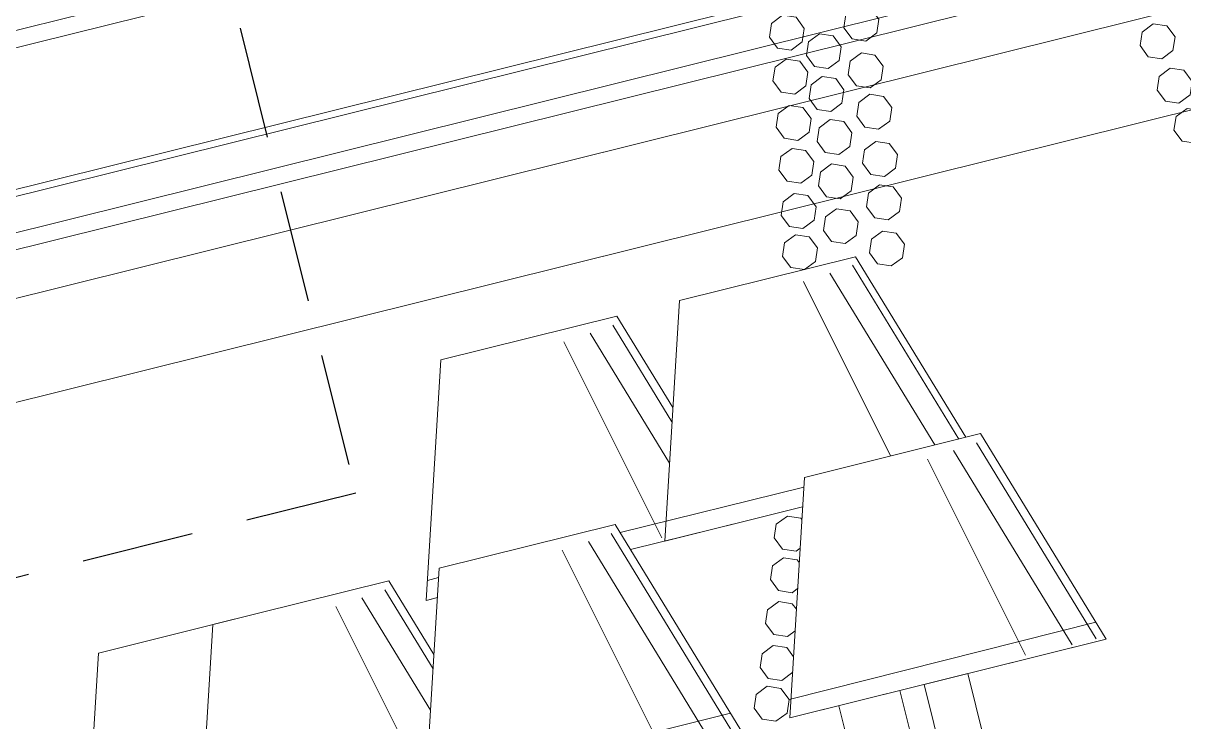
# Model space of a CAD drawing. Header units: inches. Extents: x 252212 to 296477, y 417293 to 492071.
# Drawn here: x 289561 to 290078, y 489827 to 490138 of the extents above; entities that cross this region are included whole.
import ezdxf

# ---------------------------------------------------------------- set-up
doc = ezdxf.new("R2010")
doc.units = ezdxf.units.IN
doc.header["$MEASUREMENT"] = 0
doc.linetypes.add('HIDDEN', pattern=[0.375, 0.25, -0.125])
for name, color, linetype in [('8', 8, 'Continuous'), ('CQ spot detail elevation', 1, 'Continuous'), ('ELECTRICAL', 10, 'Continuous')]:
    doc.layers.add(name, color=color, linetype=linetype)
doc.layers.add('Glass', color=4, linetype='Continuous', lineweight=0)
doc.layers.add('GRC', color=41, linetype='Continuous', lineweight=0)

# ---------------------------------------------------------------- blocks, each defined once
blk = doc.blocks.new('crystal ch 21')
at = {"layer": 'Glass', "color": 193, "lineweight": 0}
for p, q in [((38464.55, 39528.54), (38443.33, 39623.63)), ((38475.85, 39559.93), (38455.54, 39624.53)), ((38481.35, 39577.42), (38466.25, 39625.44)), ((38572.06, 39539.23), (38553.19, 39623.82)), ((38592.27, 39539.23), (38565.39, 39624.71)), ((38603.27, 39539.23), (38576.11, 39625.62)), ((38351.72, 39496.48), (38339.38, 39535.71)), ((38358.82, 39535.29), (38363.92, 39535.28)), ((38473.77, 39438.3), (38443.13, 39535.71)), ((38447.09, 39535.22), (38531.26, 39535.16)), ((38641.15, 39438.3), (38610.51, 39535.71)), ((38335.98, 39446.44), (38316.47, 39533.91)), ((38346.22, 39478.99), (38328.67, 39534.8)), ((38441.43, 39438.82), (38420.22, 39533.91)), ((38462.8, 39438.22), (38432.42, 39534.8)), ((38608.81, 39438.82), (38587.59, 39533.91)), ((38630.17, 39438.22), (38599.8, 39534.8)), ((38179.6, 39445.68), (38475.33, 39445.43)), ((38502.08, 39445.09), (38642.71, 39445.43))]:
    blk.add_line(p, q, dxfattribs=at)
for points in [[(38572.71, 39741.02), (38578.37, 39738.68), (38580.71, 39733.02), (38578.37, 39727.36), (38572.71, 39725.02), (38567.06, 39727.36), (38564.71, 39733.02), (38567.06, 39738.68)], [(38605.83, 39736.97), (38611.48, 39734.63), (38613.83, 39728.97), (38611.48, 39723.31), (38605.83, 39720.97), (38600.17, 39723.31), (38597.83, 39728.97), (38600.17, 39734.63)], [(38586.69, 39729.1), (38592.35, 39726.76), (38594.69, 39721.1), (38592.35, 39715.44), (38586.69, 39713.1), (38581.04, 39715.44), (38578.69, 39721.1), (38581.04, 39726.76)], [(38569.54, 39721.69), (38575.2, 39719.35), (38577.54, 39713.69), (38575.2, 39708.04), (38569.54, 39705.69), (38563.88, 39708.04), (38561.54, 39713.69), (38563.88, 39719.35)], [(38602.68, 39716.28), (38608.33, 39713.94), (38610.68, 39708.28), (38608.33, 39702.63), (38602.68, 39700.28), (38597.02, 39702.63), (38594.68, 39708.28), (38597.02, 39713.94)], [(38583.23, 39710.31), (38588.89, 39707.97), (38591.23, 39702.31), (38588.89, 39696.65), (38583.23, 39694.31), (38577.58, 39696.65), (38575.23, 39702.31), (38577.58, 39707.97)], [(38565.94, 39701.38), (38571.59, 39699.03), (38573.94, 39693.38), (38571.59, 39687.72), (38565.94, 39685.38), (38560.28, 39687.72), (38557.94, 39693.38), (38560.28, 39699.03)], [(38601.94, 39697.51), (38607.6, 39695.17), (38609.94, 39689.51), (38607.6, 39683.85), (38601.94, 39681.51), (38596.28, 39683.85), (38593.94, 39689.51), (38596.28, 39695.17)], [(38731.77, 39697.51), (38726.12, 39695.17), (38723.77, 39689.51), (38726.12, 39683.85), (38731.77, 39681.51), (38737.43, 39683.85), (38739.77, 39689.51), (38737.43, 39695.17)], [(38582.05, 39690.87), (38587.7, 39688.53), (38590.05, 39682.87), (38587.7, 39677.21), (38582.05, 39674.87), (38576.39, 39677.21), (38574.05, 39682.87), (38576.39, 39688.53)], [(38562.52, 39682.57), (38568.18, 39680.23), (38570.52, 39674.57), (38568.18, 39668.91), (38562.52, 39666.57), (38556.86, 39668.91), (38554.52, 39674.57), (38556.86, 39680.23)], [(38599.36, 39676.53), (38605.02, 39674.18), (38607.36, 39668.53), (38605.02, 39662.87), (38599.36, 39660.53), (38593.7, 39662.87), (38591.36, 39668.53), (38593.7, 39674.18)], [(38734.35, 39676.53), (38728.7, 39674.18), (38726.35, 39668.53), (38728.7, 39662.87), (38734.35, 39660.53), (38740.01, 39662.87), (38742.35, 39668.53), (38740.01, 39674.18)], [(38577.88, 39671.59), (38583.54, 39669.24), (38585.88, 39663.59), (38583.54, 39657.93), (38577.88, 39655.59), (38572.23, 39657.93), (38569.88, 39663.59), (38572.23, 39669.24)], [(38558.64, 39662.81), (38564.3, 39660.47), (38566.64, 39654.81), (38564.3, 39649.15), (38558.64, 39646.81), (38552.99, 39649.15), (38550.64, 39654.81), (38552.99, 39660.47)], [(38596.41, 39657.38), (38602.07, 39655.04), (38604.41, 39649.38), (38602.07, 39643.73), (38596.41, 39641.38), (38590.76, 39643.73), (38588.41, 39649.38), (38590.76, 39655.04)], [(38737.3, 39657.38), (38731.64, 39655.04), (38729.3, 39649.38), (38731.64, 39643.73), (38737.3, 39641.38), (38742.96, 39643.73), (38745.3, 39649.38), (38742.96, 39655.04)], [(38575.23, 39651.73), (38580.89, 39649.39), (38583.23, 39643.73), (38580.89, 39638.08), (38575.23, 39635.73), (38569.58, 39638.08), (38567.23, 39643.73), (38569.58, 39649.39)], [(38554.82, 39644.91), (38560.48, 39642.56), (38562.82, 39636.91), (38560.48, 39631.25), (38554.82, 39628.91), (38549.16, 39631.25), (38546.82, 39636.91), (38549.16, 39642.56)], [(38592.73, 39637.14), (38598.39, 39634.79), (38600.73, 39629.14), (38598.39, 39623.48), (38592.73, 39621.14), (38587.07, 39623.48), (38584.73, 39629.14), (38587.07, 39634.79)], [(38494.08, 39453.09), (38499.74, 39450.74), (38502.08, 39445.09), (38499.74, 39439.43), (38494.08, 39437.09), (38488.42, 39439.43), (38486.08, 39445.09), (38488.42, 39450.74)], [(38581.95, 39437.03), (38561.95, 39437.03), (38561.95, 39348.88), (38581.95, 39348.88)]]:
    blk.add_lwpolyline(points, close=True, dxfattribs=at)
for points in [[(38361.24, 39526.76), (38356.14, 39526.76), (38388.28, 39628.95), (38388.28, 39628.95), (38468.95, 39628.95), (38483.25, 39583.47)], [(38606.44, 39539.23), (38578.22, 39628.95), (38497.56, 39628.95), (38465.42, 39526.76), (38528.62, 39526.76)], [(38319.98, 39437.03), (38176.89, 39437.03), (38209.03, 39539.23), (38209.03, 39539.23), (38289.69, 39539.23)], [(38372.37, 39437.03), (38229.27, 39437.03), (38261.42, 39539.23), (38261.42, 39539.23), (38342.08, 39539.23), (38353.62, 39502.53)], [(38476.12, 39437.03), (38333.03, 39437.03), (38365.17, 39539.23), (38365.17, 39539.23), (38445.83, 39539.23), (38477.97, 39437.03), (38334.88, 39437.03)], [(38643.49, 39437.03), (38500.4, 39437.03), (38532.54, 39539.23), (38532.54, 39539.23), (38613.21, 39539.23), (38645.35, 39437.03), (38502.26, 39437.03)], [(38361.24, 39526.76), (38358, 39526.76)], [(38499.23, 39526.76), (38449.75, 39526.76)], [(38501.09, 39526.76), (38449.75, 39526.76)], [(38523.1, 39509.21), (38521.02, 39508.35), (38515.37, 39510.7), (38513.02, 39516.35), (38515.37, 39522.01), (38521.02, 39524.35), (38526.68, 39522.01), (38526.93, 39521.4)], [(38517.68, 39491.96), (38514.89, 39490.81), (38509.24, 39493.15), (38506.89, 39498.81), (38509.24, 39504.47), (38514.89, 39506.81), (38520.55, 39504.47), (38521.15, 39503.01)], [(38512.03, 39474.01), (38508.11, 39472.39), (38502.45, 39474.73), (38500.11, 39480.39), (38502.45, 39486.04), (38508.11, 39488.39), (38513.76, 39486.04), (38514.93, 39483.23)], [(38506.64, 39456.37), (38500.98, 39454.02), (38495.32, 39456.37), (38492.98, 39462.02), (38495.32, 39467.68), (38500.98, 39470.02), (38506.64, 39467.68), (38508.57, 39463.01)], [(38522.85, 39437.03), (38522.85, 39413.19), (38550.85, 39413.19), (38550.85, 39437.03)]]:
    blk.add_lwpolyline(points, dxfattribs=at)

msp = doc.modelspace()

# ---------------------------------------------------------------- hatches: boundary and pattern name
at = {"layer": '8'}
h = msp.add_hatch(dxfattribs=at)
h.set_pattern_fill('ANSI31', color=256, scale=100, angle=13.9714, style=0)
h.set_pattern_definition([(58.971423, (252334.1, 494088.556), (-10.711379, 6.443319), [])])
edge = h.paths.add_edge_path()
edge.add_line((289768.59, 490467.81), (290775.92, 490718.43))
edge.add_arc((290812.14, 490572.87), 150, 13.9714, 103.9714, ccw=False)
edge.add_line((290957.7, 490609.08), (290999.95, 490439.26))
edge.add_line((290999.95, 490439.26), (290914.07, 490417.89))
edge.add_line((290914.07, 490417.89), (290841.03, 490477.01))
edge.add_line((290841.03, 490477.01), (290803.12, 490467.57))
edge.add_line((290803.12, 490467.57), (290808.55, 490445.74))
edge.add_line((290808.55, 490445.74), (290817.28, 490447.91))
edge.add_line((290817.28, 490447.91), (290819.09, 490440.63))
edge.add_arc((290826.7, 490413.74), 27.95, 43.4904, 105.7932, ccw=False)
edge.add_arc((290819.2, 490410.18), 35.93, 20.4987, 39.3681, ccw=False)
edge.add_arc((290540.57, 490305.76), 333.48, 18.7229, 20.5401, ccw=False)
edge.add_arc((290906.61, 490431.21), 53.47, 200.135, 216.8162)
edge.add_arc((290877.72, 490410.74), 18.1, 219.7429, 290.8024)
edge.add_line((290884.15, 490393.82), (290884.87, 490390.91))
edge.add_arc((290886.75, 490383.34), 7.8, 103.9714, 322.4387)
edge.add_line((290892.94, 490378.59), (290895.11, 490369.85))
edge.add_arc((290900.18, 490349.47), 21, 13.9714, 103.9714, ccw=False)
edge.add_line((290920.56, 490354.54), (290968.11, 490366.37))
edge.add_line((290968.11, 490366.37), (290978.97, 490322.71))
edge.add_line((290978.97, 490322.71), (291095.43, 490351.68))
edge.add_line((291095.43, 490351.68), (291090.6, 490371.09))
edge.add_line((291090.6, 490371.09), (291110.01, 490375.92))
edge.add_line((291110.01, 490375.92), (291103.97, 490400.18))
edge.add_line((291103.97, 490400.18), (291039.43, 490384.12))
edge.add_line((291039.43, 490384.12), (290981.96, 490615.12))
edge.add_arc((290812.14, 490572.87), 175, 13.9714, 103.9714)
edge.add_line((290769.89, 490742.69), (289762.56, 490492.07))
edge.add_line((289762.56, 490492.07), (289035.77, 490311.24))
edge.add_arc((289078.02, 490141.42), 175, 103.9714, 193.9714)
edge.add_line((288908.2, 490099.17), (288965.67, 489868.17))
edge.add_line((288965.67, 489868.17), (288901.13, 489852.11))
edge.add_line((288901.13, 489852.11), (288907.17, 489827.85))
edge.add_line((288907.17, 489827.85), (288926.57, 489832.68))
edge.add_line((288926.57, 489832.68), (288931.4, 489813.27))
edge.add_line((288931.4, 489813.27), (289047.86, 489842.25))
edge.add_line((289047.86, 489842.25), (289037, 489885.92))
edge.add_line((289037, 489885.92), (289084.55, 489897.75))
edge.add_arc((289104.93, 489902.82), 21, 103.9714, 193.9714, ccw=False)
edge.add_line((289099.86, 489923.2), (289097.68, 489931.93))
edge.add_arc((289100.92, 489939.03), 7.8, 245.5041, 463.9714)
edge.add_line((289099.03, 489946.6), (289098.31, 489949.51))
edge.add_arc((289096.06, 489967.46), 18.1, 277.1405, 348.1999)
edge.add_arc((289060.94, 489972.01), 53.47, 351.1266, 367.8079)
edge.add_arc((289443.09, 490032.71), 333.48, 187.4028, 189.22, ccw=False)
edge.add_arc((289148.02, 489994.39), 35.93, 168.5747, 187.4442, ccw=False)
edge.add_arc((289139.72, 489994.02), 27.95, 102.1497, 164.4524, ccw=False)
edge.add_line((289133.84, 490021.35), (289132.03, 490028.62))
edge.add_line((289132.03, 490028.62), (289140.76, 490030.8))
edge.add_line((289140.76, 490030.8), (289135.33, 490052.63))
edge.add_line((289135.33, 490052.63), (289097.42, 490043.2))
edge.add_line((289097.42, 490043.2), (289060.59, 489956.75))
edge.add_line((289060.59, 489956.75), (288974.71, 489935.38))
edge.add_line((288974.71, 489935.38), (288932.46, 490105.2))
edge.add_arc((289078.02, 490141.42), 150, 103.9714, 193.9714, ccw=False)
edge.add_line((289041.81, 490286.98), (289768.59, 490467.81))

# ---------------------------------------------------------------- linework, layer by layer
at = {"layer": 'CQ spot detail elevation', "color": 3, "linetype": 'HIDDEN', "ltscale": 200, "elevation": 0}
msp.add_lwpolyline([(288637.27, 490268.18), (289567.43, 490499.6), (289709.42, 489928.91), (288779.26, 489697.49)], close=True, dxfattribs=at)
at = {"layer": 'GRC'}
for p, q in [((289140.76, 490030.8, 0), (290808.55, 490445.74, 0)), ((289133.84, 490021.35, 0), (290819.09, 490440.63, 0)), ((289098.31, 489949.51, 0), (290879.97, 490392.78, 0)), ((289099.03, 489946.6, 0), (290884.87, 490390.91, 0)), ((289102.8, 489931.46, 0), (290888.64, 490375.77, 0)), ((289099.86, 489923.2, 0), (290895.11, 490369.85, 0)), ((289084.55, 489897.75, 0), (290920.56, 490354.54, 0)), ((289047.86, 489842.25, 0), (290978.97, 490322.71, 0))]:
    msp.add_line(p, q, dxfattribs=at)

# ---------------------------------------------------------------- block references
at = {"layer": 'ELECTRICAL', "rotation": 13.97142328298641}
msp.add_blockref('crystal ch 21', (262062.56, 442263.18, 0), dxfattribs=at)

doc.saveas('drawing.dxf')
